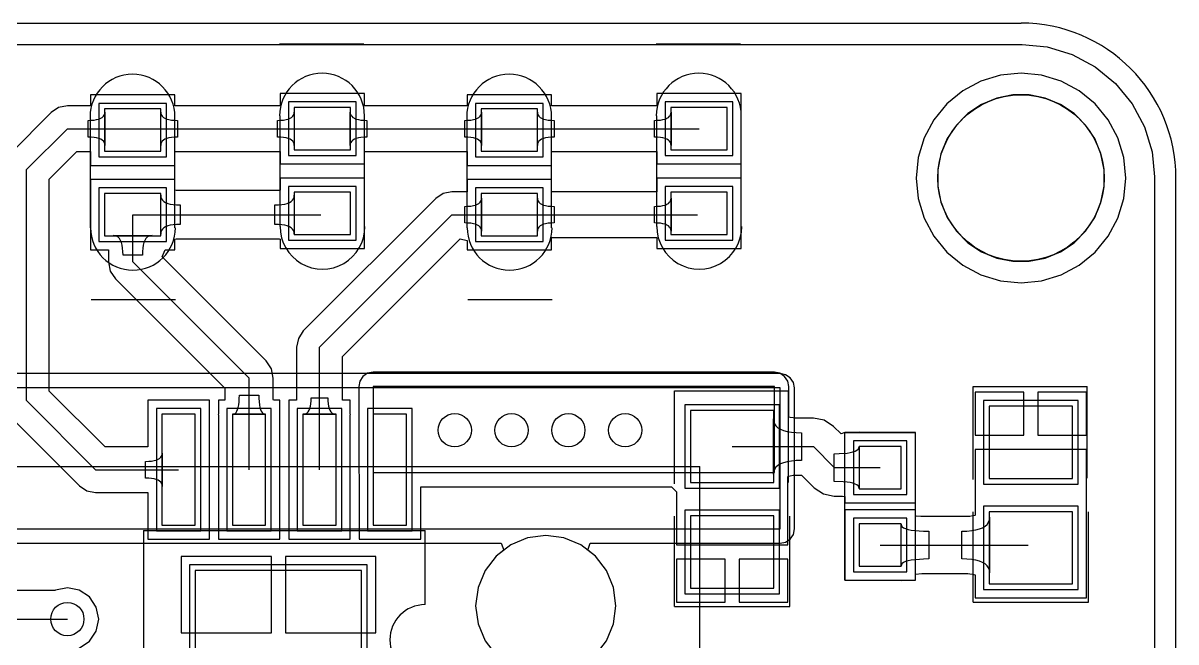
# Model space of a CAD drawing. Header units: millimetres. Extents: x 31.7 to 126, y 35.8 to 88.7.
# Drawn here: x 104.61 to 125.4, y 77.57 to 88.72 of the extents above; entities that cross this region are included whole.
import ezdxf

# ---------------------------------------------------------------- set-up
doc = ezdxf.new("R2010")
doc.units = ezdxf.units.MM
for name, color, linetype in [('BottomLayer', 5, 'Continuous'), ('BottomOverlay', 54, 'Continuous'), ('KeepOutLayer', 6, 'Continuous'), ('MultiLayer', 9, 'Continuous'), ('TopLayer', 1, 'Continuous'), ('TopOverlay', 2, 'Continuous'), ('TopPaste', 8, 'Continuous'), ('TopSolder', 216, 'Continuous')]:
    doc.layers.add(name, color=color, linetype=linetype)

# ---------------------------------------------------------------- blocks, each defined once
blk = doc.blocks.new('18650____________B_2')
at = {"layer": 'BottomOverlay'}
for p in [(-0.469, 42.016), (76.531, 22)]:
    blk.add_line(p, (76.531, 42.016), dxfattribs=at)
blk = doc.blocks.new('IP5306_6')
at = {"layer": 'TopLayer'}
for p, q in [((-4.085, 1.675), (-4.085, 1.075)), ((-2.085, 1.675), (-4.085, 1.675)), ((-2.085, 1.075), (-2.085, 1.675)), ((1.963, 1.675), (1.963, 1.075)), ((3.963, 1.675), (1.963, 1.675)), ((3.963, 1.075), (3.963, 1.675)), ((-4.085, 1.075), (-2.085, 1.075)), ((1.963, 1.075), (3.963, 1.075)), ((-1.267, 0.865), (-1.267, -2.135)), ((1.233, 0.865), (-1.267, 0.865)), ((1.233, -2.135), (1.233, 0.865)), ((-4.085, 0.405), (-4.085, -0.195)), ((-2.085, 0.405), (-4.085, 0.405)), ((-2.085, -0.195), (-2.085, 0.405)), ((1.963, 0.405), (1.963, -0.195)), ((3.963, 0.405), (1.963, 0.405)), ((3.963, -0.195), (3.963, 0.405)), ((-4.085, -0.195), (-2.085, -0.195)), ((1.963, -0.195), (3.963, -0.195)), ((-4.085, -0.865), (-4.085, -1.465)), ((-2.085, -0.865), (-4.085, -0.865)), ((-2.085, -1.465), (-2.085, -0.865)), ((1.963, -0.865), (1.963, -1.465)), ((3.963, -0.865), (1.963, -0.865)), ((3.963, -1.465), (3.963, -0.865)), ((-4.085, -1.465), (-2.085, -1.465)), ((1.963, -1.465), (3.963, -1.465)), ((-4.085, -2.135), (-4.085, -2.735)), ((-2.085, -2.135), (-4.085, -2.135)), ((-2.085, -2.735), (-2.085, -2.135)), ((-1.267, -2.135), (1.233, -2.135)), ((1.963, -2.135), (1.963, -2.735)), ((3.963, -2.135), (1.963, -2.135)), ((3.963, -2.735), (3.963, -2.135)), ((-4.085, -2.735), (-2.085, -2.735)), ((1.963, -2.735), (3.963, -2.735))]:
    blk.add_line(p, q, dxfattribs=at)
at = {"layer": 'TopOverlay'}
for p, q in [((-0.652, 2.01), (-1.987, 2.01)), ((-1.987, -3.07), (-1.987, 2.01)), ((1.853, 2.01), (0.618, 2.01)), ((1.853, -3.07), (1.853, 2.01)), ((-1.987, -3.07), (1.853, -3.07))]:
    blk.add_line(p, q, dxfattribs=at)
blk.add_arc((-0.017, 2.01), 0.635, 180, 0, dxfattribs=at)
at = {"layer": 'TopPaste'}
for p, q in [((-4.085, 1.675), (-4.085, 1.075)), ((-2.085, 1.675), (-4.085, 1.675)), ((-2.085, 1.075), (-2.085, 1.675)), ((1.963, 1.675), (1.963, 1.075)), ((3.963, 1.675), (1.963, 1.675)), ((3.963, 1.075), (3.963, 1.675)), ((-4.085, 1.075), (-2.085, 1.075)), ((1.963, 1.075), (3.963, 1.075)), ((-1.267, 0.865), (-1.267, -2.135)), ((1.233, 0.865), (-1.267, 0.865)), ((1.233, -2.135), (1.233, 0.865)), ((-4.085, 0.405), (-4.085, -0.195)), ((-2.085, 0.405), (-4.085, 0.405)), ((-2.085, -0.195), (-2.085, 0.405)), ((1.963, 0.405), (1.963, -0.195)), ((3.963, 0.405), (1.963, 0.405)), ((3.963, -0.195), (3.963, 0.405)), ((-4.085, -0.195), (-2.085, -0.195)), ((1.963, -0.195), (3.963, -0.195)), ((-4.085, -0.865), (-4.085, -1.465)), ((-2.085, -0.865), (-4.085, -0.865)), ((-2.085, -1.465), (-2.085, -0.865)), ((1.963, -0.865), (1.963, -1.465)), ((3.963, -0.865), (1.963, -0.865)), ((3.963, -1.465), (3.963, -0.865)), ((-4.085, -1.465), (-2.085, -1.465)), ((1.963, -1.465), (3.963, -1.465)), ((-4.085, -2.135), (-4.085, -2.735)), ((-2.085, -2.135), (-4.085, -2.135)), ((-2.085, -2.735), (-2.085, -2.135)), ((-1.267, -2.135), (1.233, -2.135)), ((1.963, -2.135), (1.963, -2.735)), ((3.963, -2.135), (1.963, -2.135)), ((3.963, -2.735), (3.963, -2.135)), ((-4.085, -2.735), (-2.085, -2.735)), ((1.963, -2.735), (3.963, -2.735))]:
    blk.add_line(p, q, dxfattribs=at)
at = {"layer": 'TopSolder'}
for p, q in [((-4.186, 1.777), (-4.186, 0.974)), ((-1.983, 1.777), (-4.186, 1.777)), ((-1.983, 0.974), (-1.983, 1.777)), ((1.862, 1.777), (1.862, 0.974)), ((4.065, 1.777), (1.862, 1.777)), ((4.065, 0.974), (4.065, 1.777)), ((-4.186, 0.974), (-1.983, 0.974)), ((-1.368, 0.967), (-1.368, -2.237)), ((1.335, 0.967), (-1.368, 0.967)), ((1.335, -2.237), (1.335, 0.967)), ((1.862, 0.974), (4.065, 0.974)), ((-4.186, 0.507), (-4.186, -0.296)), ((-1.983, 0.507), (-4.186, 0.507)), ((-1.983, -0.296), (-1.983, 0.507)), ((1.862, 0.507), (1.862, -0.296)), ((4.065, 0.507), (1.862, 0.507)), ((4.065, -0.296), (4.065, 0.507)), ((-4.186, -0.296), (-1.983, -0.296)), ((1.862, -0.296), (4.065, -0.296)), ((-4.186, -0.763), (-4.186, -1.566)), ((-1.983, -0.763), (-4.186, -0.763)), ((-1.983, -1.566), (-1.983, -0.763)), ((1.862, -0.763), (1.862, -1.566)), ((4.065, -0.763), (1.862, -0.763)), ((4.065, -1.566), (4.065, -0.763)), ((-4.186, -1.566), (-1.983, -1.566)), ((1.862, -1.566), (4.065, -1.566)), ((-4.186, -2.033), (-4.186, -2.836)), ((-1.983, -2.033), (-4.186, -2.033)), ((-1.983, -2.836), (-1.983, -2.033)), ((1.862, -2.033), (1.862, -2.836)), ((4.065, -2.033), (1.862, -2.033)), ((4.065, -2.836), (4.065, -2.033)), ((-1.368, -2.237), (1.335, -2.237)), ((-4.186, -2.836), (-1.983, -2.836)), ((1.862, -2.836), (4.065, -2.836))]:
    blk.add_line(p, q, dxfattribs=at)
blk = doc.blocks.new('R0603_20')
at = {"layer": 'TopLayer'}
for p, q in [((-1.079, 0.381), (-1.079, -0.381)), ((-0.317, 0.381), (-1.079, 0.381)), ((-0.317, -0.381), (-0.317, 0.381)), ((0.317, 0.381), (0.317, -0.381)), ((1.079, 0.381), (0.317, 0.381)), ((1.079, -0.381), (1.079, 0.381)), ((-1.079, -0.381), (-0.317, -0.381)), ((0.317, -0.381), (1.079, -0.381))]:
    blk.add_line(p, q, dxfattribs=at)
at = {"layer": 'TopOverlay'}
for p, q in [((-1.333, 0.635), (-1.333, -0.635)), ((-1.333, 0.635), (1.333, 0.635)), ((1.333, 0.635), (1.333, -0.635)), ((-1.333, -0.635), (1.333, -0.635))]:
    blk.add_line(p, q, dxfattribs=at)
at = {"layer": 'TopPaste'}
for p, q in [((-1.079, 0.381), (-1.079, -0.381)), ((-0.317, 0.381), (-1.079, 0.381)), ((-0.317, -0.381), (-0.317, 0.381)), ((0.317, 0.381), (0.317, -0.381)), ((1.079, 0.381), (0.317, 0.381)), ((1.079, -0.381), (1.079, 0.381)), ((-1.079, -0.381), (-0.317, -0.381)), ((0.317, -0.381), (1.079, -0.381))]:
    blk.add_line(p, q, dxfattribs=at)
at = {"layer": 'TopSolder'}
for p, q in [((-1.181, 0.483), (-1.181, -0.483)), ((-0.216, 0.483), (-1.181, 0.483)), ((-0.216, -0.483), (-0.216, 0.483)), ((0.216, 0.483), (0.216, -0.483)), ((1.181, 0.483), (0.216, 0.483)), ((1.181, -0.483), (1.181, 0.483)), ((-1.181, -0.483), (-0.216, -0.483)), ((0.216, -0.483), (1.181, -0.483))]:
    blk.add_line(p, q, dxfattribs=at)
blk = doc.blocks.new('LED_35')
at = {"layer": 'TopLayer'}
for p, q in [((-1.143, 0.508), (-1.143, -0.508)), ((-0.381, 0.508), (-1.143, 0.508)), ((-0.381, -0.508), (-0.381, 0.508)), ((0.381, 0.508), (0.381, -0.508)), ((1.143, 0.508), (0.381, 0.508)), ((1.143, -0.508), (1.143, 0.508)), ((-1.143, -0.508), (-0.381, -0.508)), ((0.381, -0.508), (1.143, -0.508))]:
    blk.add_line(p, q, dxfattribs=at)
at = {"layer": 'TopOverlay'}
for p, q in [((-2.294, 0.497), (-2.294, 0.751)), ((1.003, 0.762), (-0.997, 0.762)), ((-2.294, -0.773), (-2.294, 0.497)), ((1.003, -0.762), (-0.997, -0.762))]:
    blk.add_line(p, q, dxfattribs=at)
for centre, start, end in [((-0.997, -0.004), 90, 270), ((1.003, 0.004), 270, 90)]:
    blk.add_arc(centre, 0.766, start, end, dxfattribs=at)
at = {"layer": 'TopPaste'}
for p, q in [((-1.143, 0.508), (-1.143, -0.508)), ((-0.381, 0.508), (-1.143, 0.508)), ((-0.381, -0.508), (-0.381, 0.508)), ((0.381, 0.508), (0.381, -0.508)), ((1.143, 0.508), (0.381, 0.508)), ((1.143, -0.508), (1.143, 0.508)), ((-1.143, -0.508), (-0.381, -0.508)), ((0.381, -0.508), (1.143, -0.508))]:
    blk.add_line(p, q, dxfattribs=at)
at = {"layer": 'TopSolder'}
for p, q in [((-1.245, 0.61), (-1.245, -0.61)), ((-0.279, 0.61), (-1.245, 0.61)), ((-0.279, -0.61), (-0.279, 0.61)), ((0.279, 0.61), (0.279, -0.61)), ((1.245, 0.61), (0.279, 0.61)), ((1.245, -0.61), (1.245, 0.61)), ((-1.245, -0.61), (-0.279, -0.61)), ((0.279, -0.61), (1.245, -0.61))]:
    blk.add_line(p, q, dxfattribs=at)
blk = doc.blocks.new('LED_36')
at = {"layer": 'TopLayer'}
for p, q in [((-1.143, 0.508), (-1.143, -0.508)), ((-0.381, 0.508), (-1.143, 0.508)), ((-0.381, -0.508), (-0.381, 0.508)), ((0.381, 0.508), (0.381, -0.508)), ((1.143, 0.508), (0.381, 0.508)), ((1.143, -0.508), (1.143, 0.508)), ((-1.143, -0.508), (-0.381, -0.508)), ((0.381, -0.508), (1.143, -0.508))]:
    blk.add_line(p, q, dxfattribs=at)
at = {"layer": 'TopOverlay'}
for p, q in [((-2.294, 0.497), (-2.294, 0.751)), ((1.003, 0.762), (-0.997, 0.762)), ((-2.294, -0.773), (-2.294, 0.497)), ((1.003, -0.762), (-0.997, -0.762))]:
    blk.add_line(p, q, dxfattribs=at)
for centre, start, end in [((-0.997, -0.004), 90, 270), ((1.003, 0.004), 270, 90)]:
    blk.add_arc(centre, 0.766, start, end, dxfattribs=at)
at = {"layer": 'TopPaste'}
for p, q in [((-1.143, 0.508), (-1.143, -0.508)), ((-0.381, 0.508), (-1.143, 0.508)), ((-0.381, -0.508), (-0.381, 0.508)), ((0.381, 0.508), (0.381, -0.508)), ((1.143, 0.508), (0.381, 0.508)), ((1.143, -0.508), (1.143, 0.508)), ((-1.143, -0.508), (-0.381, -0.508)), ((0.381, -0.508), (1.143, -0.508))]:
    blk.add_line(p, q, dxfattribs=at)
at = {"layer": 'TopSolder'}
for p, q in [((-1.245, 0.61), (-1.245, -0.61)), ((-0.279, 0.61), (-1.245, 0.61)), ((-0.279, -0.61), (-0.279, 0.61)), ((0.279, 0.61), (0.279, -0.61)), ((1.245, 0.61), (0.279, 0.61)), ((1.245, -0.61), (1.245, 0.61)), ((-1.245, -0.61), (-0.279, -0.61)), ((0.279, -0.61), (1.245, -0.61))]:
    blk.add_line(p, q, dxfattribs=at)
blk = doc.blocks.new('LED_37')
at = {"layer": 'TopLayer'}
for p, q in [((-1.143, 0.508), (-1.143, -0.508)), ((-0.381, 0.508), (-1.143, 0.508)), ((-0.381, -0.508), (-0.381, 0.508)), ((0.381, 0.508), (0.381, -0.508)), ((1.143, 0.508), (0.381, 0.508)), ((1.143, -0.508), (1.143, 0.508)), ((-1.143, -0.508), (-0.381, -0.508)), ((0.381, -0.508), (1.143, -0.508))]:
    blk.add_line(p, q, dxfattribs=at)
at = {"layer": 'TopOverlay'}
for p, q in [((-2.294, 0.751), (-2.294, 0.497)), ((-0.997, 0.762), (1.003, 0.762)), ((-2.294, 0.497), (-2.294, -0.773)), ((-0.997, -0.762), (1.003, -0.762))]:
    blk.add_line(p, q, dxfattribs=at)
for centre, start, end in [((-0.997, -0.004), 90, 270), ((1.003, 0.004), 270, 90)]:
    blk.add_arc(centre, 0.766, start, end, dxfattribs=at)
at = {"layer": 'TopPaste'}
for p, q in [((-1.143, 0.508), (-1.143, -0.508)), ((-0.381, 0.508), (-1.143, 0.508)), ((-0.381, -0.508), (-0.381, 0.508)), ((0.381, 0.508), (0.381, -0.508)), ((1.143, 0.508), (0.381, 0.508)), ((1.143, -0.508), (1.143, 0.508)), ((-1.143, -0.508), (-0.381, -0.508)), ((0.381, -0.508), (1.143, -0.508))]:
    blk.add_line(p, q, dxfattribs=at)
at = {"layer": 'TopSolder'}
for p, q in [((-1.245, 0.61), (-1.245, -0.61)), ((-0.279, 0.61), (-1.245, 0.61)), ((-0.279, -0.61), (-0.279, 0.61)), ((0.279, 0.61), (0.279, -0.61)), ((1.245, 0.61), (0.279, 0.61)), ((1.245, -0.61), (1.245, 0.61)), ((-1.245, -0.61), (-0.279, -0.61)), ((0.279, -0.61), (1.245, -0.61))]:
    blk.add_line(p, q, dxfattribs=at)
blk = doc.blocks.new('LED_38')
at = {"layer": 'TopLayer'}
for p, q in [((-1.143, 0.508), (-1.143, -0.508)), ((-0.381, 0.508), (-1.143, 0.508)), ((-0.381, -0.508), (-0.381, 0.508)), ((0.381, 0.508), (0.381, -0.508)), ((1.143, 0.508), (0.381, 0.508)), ((1.143, -0.508), (1.143, 0.508)), ((-1.143, -0.508), (-0.381, -0.508)), ((0.381, -0.508), (1.143, -0.508))]:
    blk.add_line(p, q, dxfattribs=at)
at = {"layer": 'TopOverlay'}
for p, q in [((-2.294, 0.751), (-2.294, 0.497)), ((-0.997, 0.762), (1.003, 0.762)), ((-2.294, 0.497), (-2.294, -0.773)), ((-0.997, -0.762), (1.003, -0.762))]:
    blk.add_line(p, q, dxfattribs=at)
for centre, start, end in [((-0.997, -0.004), 90, 270), ((1.003, 0.004), 270, 90)]:
    blk.add_arc(centre, 0.766, start, end, dxfattribs=at)
at = {"layer": 'TopPaste'}
for p, q in [((-1.143, 0.508), (-1.143, -0.508)), ((-0.381, 0.508), (-1.143, 0.508)), ((-0.381, -0.508), (-0.381, 0.508)), ((0.381, 0.508), (0.381, -0.508)), ((1.143, 0.508), (0.381, 0.508)), ((1.143, -0.508), (1.143, 0.508)), ((-1.143, -0.508), (-0.381, -0.508)), ((0.381, -0.508), (1.143, -0.508))]:
    blk.add_line(p, q, dxfattribs=at)
at = {"layer": 'TopSolder'}
for p, q in [((-1.245, 0.61), (-1.245, -0.61)), ((-0.279, 0.61), (-1.245, 0.61)), ((-0.279, -0.61), (-0.279, 0.61)), ((0.279, 0.61), (0.279, -0.61)), ((1.245, 0.61), (0.279, 0.61)), ((1.245, -0.61), (1.245, 0.61)), ((-1.245, -0.61), (-0.279, -0.61)), ((0.279, -0.61), (1.245, -0.61))]:
    blk.add_line(p, q, dxfattribs=at)
blk = doc.blocks.new('C0805_43')
at = {"layer": 'TopLayer'}
for p, q in [((-0.3, 0.75), (-1.6, 0.75)), ((-1.6, 0.75), (-1.6, -0.75)), ((-0.3, -0.75), (-0.3, 0.75)), ((1.6, 0.75), (0.3, 0.75)), ((0.3, 0.75), (0.3, -0.75)), ((1.6, -0.75), (1.6, 0.75)), ((-1.6, -0.75), (-0.3, -0.75)), ((0.3, -0.75), (1.6, -0.75))]:
    blk.add_line(p, q, dxfattribs=at)
at = {"layer": 'TopOverlay'}
for p, q in [((-1.93, 1.041), (-0.305, 1.041)), ((-1.93, 1.041), (-1.93, -1.041)), ((0.279, 1.041), (1.956, 1.041)), ((1.956, 1.041), (1.956, -1.016)), ((0.305, -1.016), (1.956, -1.016)), ((-1.93, -1.041), (-0.305, -1.041))]:
    blk.add_line(p, q, dxfattribs=at)
at = {"layer": 'TopPaste'}
for p, q in [((-0.3, 0.75), (-1.6, 0.75)), ((-1.6, 0.75), (-1.6, -0.75)), ((-0.3, -0.75), (-0.3, 0.75)), ((1.6, 0.75), (0.3, 0.75)), ((0.3, 0.75), (0.3, -0.75)), ((1.6, -0.75), (1.6, 0.75)), ((-1.6, -0.75), (-0.3, -0.75)), ((0.3, -0.75), (1.6, -0.75))]:
    blk.add_line(p, q, dxfattribs=at)
at = {"layer": 'TopSolder'}
for p, q in [((-0.198, 0.852), (-1.702, 0.852)), ((-1.702, 0.852), (-1.702, -0.852)), ((-0.198, -0.852), (-0.198, 0.852)), ((1.702, 0.852), (0.198, 0.852)), ((0.198, 0.852), (0.198, -0.852)), ((1.702, -0.852), (1.702, 0.852)), ((-1.702, -0.852), (-0.198, -0.852)), ((0.198, -0.852), (1.702, -0.852))]:
    blk.add_line(p, q, dxfattribs=at)
blk = doc.blocks.new('C0805_50')
at = {"layer": 'TopLayer'}
for p, q in [((-0.3, 0.75), (-1.6, 0.75)), ((-1.6, 0.75), (-1.6, -0.75)), ((-0.3, -0.75), (-0.3, 0.75)), ((1.6, 0.75), (0.3, 0.75)), ((0.3, 0.75), (0.3, -0.75)), ((1.6, -0.75), (1.6, 0.75)), ((-1.6, -0.75), (-0.3, -0.75)), ((0.3, -0.75), (1.6, -0.75))]:
    blk.add_line(p, q, dxfattribs=at)
at = {"layer": 'TopOverlay'}
for p, q in [((-1.93, 1.041), (-0.305, 1.041)), ((-1.93, 1.041), (-1.93, -1.041)), ((0.279, 1.041), (1.956, 1.041)), ((1.956, 1.041), (1.956, -1.016)), ((0.305, -1.016), (1.956, -1.016)), ((-1.93, -1.041), (-0.305, -1.041))]:
    blk.add_line(p, q, dxfattribs=at)
at = {"layer": 'TopPaste'}
for p, q in [((-0.3, 0.75), (-1.6, 0.75)), ((-1.6, 0.75), (-1.6, -0.75)), ((-0.3, -0.75), (-0.3, 0.75)), ((1.6, 0.75), (0.3, 0.75)), ((0.3, 0.75), (0.3, -0.75)), ((1.6, -0.75), (1.6, 0.75)), ((-1.6, -0.75), (-0.3, -0.75)), ((0.3, -0.75), (1.6, -0.75))]:
    blk.add_line(p, q, dxfattribs=at)
at = {"layer": 'TopSolder'}
for p, q in [((-0.198, 0.852), (-1.702, 0.852)), ((-1.702, 0.852), (-1.702, -0.852)), ((-0.198, -0.852), (-0.198, 0.852)), ((1.702, 0.852), (0.198, 0.852)), ((0.198, 0.852), (0.198, -0.852)), ((1.702, -0.852), (1.702, 0.852)), ((-1.702, -0.852), (-0.198, -0.852)), ((0.198, -0.852), (1.702, -0.852))]:
    blk.add_line(p, q, dxfattribs=at)

msp = doc.modelspace()

# ---------------------------------------------------------------- linework, layer by layer
at = {"layer": 'BottomLayer'}
for p, q in [((34.519, 88.334), (122.606, 88.334)), ((122.606, 88.334), (122.627, 88.338)), ((122.627, 88.338), (123.076, 88.294)), ((123.076, 88.294), (123.529, 88.157)), ((123.529, 88.157), (123.946, 87.934)), ((122.237, 87.782), (121.882, 87.674)), ((122.606, 87.818), (122.237, 87.782)), ((122.975, 87.782), (122.606, 87.818)), ((123.329, 87.674), (122.975, 87.782)), ((123.946, 87.934), (124.311, 87.634)), ((121.882, 87.674), (121.556, 87.5)), ((123.656, 87.5), (123.329, 87.674)), ((124.311, 87.634), (124.611, 87.268)), ((121.556, 87.5), (121.269, 87.265)), ((123.942, 87.265), (123.656, 87.5)), ((121.269, 87.265), (121.034, 86.978)), ((124.177, 86.978), (123.942, 87.265)), ((124.611, 87.268), (124.834, 86.851)), ((121.034, 86.978), (120.86, 86.652)), ((124.352, 86.652), (124.177, 86.978)), ((124.834, 86.851), (124.971, 86.399)), ((120.86, 86.652), (120.752, 86.297)), ((124.46, 86.297), (124.352, 86.652)), ((120.752, 86.297), (120.716, 85.928)), ((124.496, 85.928), (124.46, 86.297)), ((124.971, 86.399), (125.016, 85.95)), ((120.716, 85.928), (120.752, 85.559)), ((124.46, 85.559), (124.496, 85.928)), ((125.016, 85.95), (125.011, 85.928)), ((125.011, 85.928), (125.011, 38.684)), ((120.752, 85.559), (120.86, 85.205)), ((124.352, 85.205), (124.46, 85.559)), ((120.86, 85.205), (121.034, 84.878)), ((124.177, 84.878), (124.352, 85.205)), ((121.034, 84.878), (121.269, 84.592)), ((123.942, 84.592), (124.177, 84.878)), ((121.269, 84.592), (121.556, 84.357)), ((123.656, 84.357), (123.942, 84.592)), ((121.556, 84.357), (121.882, 84.182)), ((123.329, 84.182), (123.656, 84.357)), ((121.882, 84.182), (122.237, 84.074)), ((122.237, 84.074), (122.606, 84.038)), ((122.606, 84.038), (122.975, 84.074)), ((122.975, 84.074), (123.329, 84.182)), ((118.262, 82.403), (48.539, 82.403)), ((118.362, 82.383), (118.262, 82.403)), ((118.446, 82.327), (118.362, 82.383)), ((118.502, 82.243), (118.446, 82.327)), ((118.262, 82.144), (48.539, 82.144)), ((118.262, 79.604), (118.262, 82.144)), ((118.521, 82.144), (118.502, 82.243)), ((118.521, 79.604), (118.521, 82.144)), ((48.539, 79.604), (118.262, 79.604)), ((118.362, 79.364), (118.446, 79.42)), ((118.446, 79.42), (118.502, 79.504)), ((118.502, 79.504), (118.521, 79.604)), ((58.72, 79.345), (113.235, 79.345)), ((113.278, 79.218), (113.142, 79.114)), ((113.235, 79.345), (113.278, 79.218)), ((114.796, 79.218), (114.839, 79.345)), ((114.931, 79.114), (114.796, 79.218)), ((114.839, 79.345), (118.262, 79.345)), ((118.262, 79.345), (118.362, 79.364)), ((113.142, 79.114), (112.941, 78.852)), ((115.132, 78.852), (114.931, 79.114)), ((112.941, 78.852), (112.815, 78.547)), ((115.259, 78.547), (115.132, 78.852)), ((105.182, 78.492), (100.787, 78.492)), ((105.194, 78.5), (105.182, 78.492)), ((105.41, 78.543), (105.194, 78.5)), ((105.626, 78.5), (105.41, 78.543)), ((105.809, 78.377), (105.626, 78.5)), ((105.932, 78.194), (105.809, 78.377)), ((112.815, 78.547), (112.772, 78.219)), ((115.302, 78.219), (115.259, 78.547)), ((105.975, 77.978), (105.932, 78.194)), ((112.772, 78.219), (112.815, 77.892)), ((115.259, 77.892), (115.302, 78.219)), ((100.787, 77.978), (105.41, 77.978)), ((105.932, 77.762), (105.975, 77.978)), ((105.809, 77.579), (105.932, 77.762)), ((112.815, 77.892), (112.941, 77.587)), ((115.132, 77.587), (115.259, 77.892)), ((105.626, 77.456), (105.809, 77.579)), ((112.941, 77.587), (113.142, 77.325)), ((114.931, 77.325), (115.132, 77.587))]:
    msp.add_line(p, q, dxfattribs=at)
for centre in [(112.395, 81.382), (113.419, 81.382), (114.444, 81.382), (115.468, 81.382), (105.41, 77.978)]:
    msp.add_circle(centre, 0.3, dxfattribs=at)
at = {"layer": 'KeepOutLayer'}
for p, q in [((34.519, 88.722), (122.606, 88.722)), ((125.4, 38.684), (125.4, 85.928))]:
    msp.add_line(p, q, dxfattribs=at)
msp.add_circle((122.606, 85.928), 1.5, dxfattribs=at)
msp.add_arc((122.606, 85.928), 2.794, 0, 90, dxfattribs=at)
at = {"layer": 'MultiLayer'}
for p, q in [((122.168, 87.371), (121.895, 87.257)), ((122.458, 87.428), (122.168, 87.371)), ((122.606, 87.428), (122.458, 87.428)), ((122.754, 87.428), (122.606, 87.428)), ((123.043, 87.371), (122.754, 87.428)), ((123.316, 87.257), (123.043, 87.371)), ((121.895, 87.257), (121.65, 87.093)), ((123.562, 87.093), (123.316, 87.257)), ((121.65, 87.093), (121.441, 86.884)), ((123.771, 86.884), (123.562, 87.093)), ((121.441, 86.884), (121.277, 86.639)), ((123.935, 86.639), (123.771, 86.884)), ((121.277, 86.639), (121.163, 86.366)), ((124.048, 86.366), (123.935, 86.639)), ((121.163, 86.366), (121.106, 86.076)), ((124.106, 86.076), (124.048, 86.366)), ((121.106, 86.076), (121.106, 85.928)), ((124.106, 85.928), (124.106, 86.076)), ((121.106, 85.928), (121.106, 85.928)), ((121.106, 85.928), (121.106, 85.78)), ((124.106, 85.78), (124.106, 85.928)), ((121.106, 85.78), (121.163, 85.491)), ((124.048, 85.491), (124.106, 85.78)), ((121.163, 85.491), (121.277, 85.218)), ((123.935, 85.218), (124.048, 85.491)), ((121.277, 85.218), (121.441, 84.972)), ((123.771, 84.972), (123.935, 85.218)), ((121.441, 84.972), (121.65, 84.763)), ((123.562, 84.763), (123.771, 84.972)), ((121.65, 84.763), (121.895, 84.599)), ((123.316, 84.599), (123.562, 84.763)), ((121.895, 84.599), (122.168, 84.486)), ((122.168, 84.486), (122.458, 84.428)), ((122.458, 84.428), (122.606, 84.428)), ((122.606, 84.428), (122.754, 84.428)), ((122.754, 84.428), (123.043, 84.486)), ((123.043, 84.486), (123.316, 84.599))]:
    msp.add_line(p, q, dxfattribs=at)
for centre in [(112.395, 81.382), (113.419, 81.382), (114.444, 81.382), (115.468, 81.382), (105.41, 77.978)]:
    msp.add_circle(centre, 0.3, dxfattribs=at)
at = {"layer": 'TopLayer'}
for p, q in [((34.519, 88.334), (122.606, 88.334)), ((122.606, 88.334), (122.627, 88.338)), ((122.627, 88.338), (123.076, 88.294)), ((123.076, 88.294), (123.529, 88.157)), ((123.529, 88.157), (123.946, 87.934)), ((122.237, 87.782), (121.882, 87.674)), ((122.606, 87.818), (122.237, 87.782)), ((122.975, 87.782), (122.606, 87.818)), ((123.329, 87.674), (122.975, 87.782)), ((123.946, 87.934), (124.311, 87.634)), ((121.882, 87.674), (121.556, 87.5)), ((123.656, 87.5), (123.329, 87.674)), ((124.311, 87.634), (124.611, 87.268)), ((107.351, 87.427), (105.827, 87.427)), ((105.827, 87.427), (105.827, 87.229)), ((107.351, 87.229), (107.351, 87.427)), ((110.769, 87.452), (109.245, 87.452)), ((109.245, 87.452), (109.245, 87.229)), ((110.769, 87.229), (110.769, 87.452)), ((114.143, 87.427), (112.619, 87.427)), ((112.619, 87.427), (112.619, 87.229)), ((114.143, 87.229), (114.143, 87.427)), ((117.562, 87.452), (116.038, 87.452)), ((116.038, 87.452), (116.038, 87.229)), ((117.562, 86.182), (117.562, 87.452)), ((121.556, 87.5), (121.269, 87.265)), ((123.942, 87.265), (123.656, 87.5)), ((105.119, 87.108), (104.382, 86.372)), ((105.252, 87.198), (105.119, 87.108)), ((105.41, 87.229), (105.252, 87.198)), ((105.827, 87.229), (105.41, 87.229)), ((106.084, 87.089), (106.087, 87.117)), ((106.087, 87.117), (106.087, 86.517)), ((107.094, 86.517), (107.094, 87.117)), ((107.094, 87.117), (107.097, 87.089)), ((109.245, 87.229), (107.351, 87.229)), ((109.499, 87.089), (109.502, 87.117)), ((109.502, 87.117), (109.502, 86.517)), ((110.509, 86.517), (110.509, 87.117)), ((110.509, 87.117), (110.512, 87.089)), ((112.619, 87.229), (110.769, 87.229)), ((112.876, 87.089), (112.879, 87.117)), ((112.879, 87.117), (112.879, 86.517)), ((113.886, 86.517), (113.886, 87.117)), ((113.886, 87.117), (113.889, 87.089)), ((116.038, 87.229), (114.143, 87.229)), ((116.292, 87.089), (116.295, 87.117)), ((116.295, 87.117), (116.295, 86.517)), ((121.269, 87.265), (121.034, 86.978)), ((124.177, 86.978), (123.942, 87.265)), ((124.611, 87.268), (124.834, 86.851)), ((105.784, 86.967), (105.841, 86.969)), ((105.784, 86.667), (105.784, 86.967)), ((105.841, 86.969), (105.893, 86.973)), ((105.893, 86.973), (105.938, 86.981)), ((105.938, 86.981), (105.978, 86.991)), ((105.978, 86.991), (106.011, 87.005)), ((106.011, 87.005), (106.038, 87.021)), ((106.038, 87.021), (106.06, 87.041)), ((106.06, 87.041), (106.075, 87.063)), ((106.075, 87.063), (106.084, 87.089)), ((107.097, 87.089), (107.106, 87.063)), ((107.106, 87.063), (107.121, 87.041)), ((107.121, 87.041), (107.142, 87.021)), ((107.142, 87.021), (107.169, 87.005)), ((107.169, 87.005), (107.202, 86.991)), ((107.202, 86.991), (107.241, 86.981)), ((107.241, 86.981), (107.286, 86.973)), ((107.286, 86.973), (107.337, 86.969)), ((107.337, 86.969), (107.394, 86.967)), ((107.394, 86.967), (107.394, 86.667)), ((109.202, 86.967), (109.259, 86.969)), ((109.202, 86.667), (109.202, 86.967)), ((109.259, 86.969), (109.31, 86.973)), ((109.31, 86.973), (109.355, 86.981)), ((109.355, 86.981), (109.394, 86.991)), ((109.394, 86.991), (109.427, 87.005)), ((109.427, 87.005), (109.454, 87.021)), ((109.454, 87.021), (109.475, 87.041)), ((109.475, 87.041), (109.49, 87.063)), ((109.49, 87.063), (109.499, 87.089)), ((110.512, 87.089), (110.521, 87.063)), ((110.521, 87.063), (110.537, 87.041)), ((110.537, 87.041), (110.558, 87.021)), ((110.558, 87.021), (110.585, 87.005)), ((110.585, 87.005), (110.618, 86.991)), ((110.618, 86.991), (110.658, 86.981)), ((110.658, 86.981), (110.703, 86.973)), ((110.703, 86.973), (110.755, 86.969)), ((110.755, 86.969), (110.812, 86.967)), ((110.812, 86.967), (110.812, 86.667)), ((112.576, 86.967), (112.634, 86.969)), ((112.576, 86.667), (112.576, 86.967)), ((112.634, 86.969), (112.685, 86.973)), ((112.685, 86.973), (112.731, 86.981)), ((112.731, 86.981), (112.77, 86.991)), ((112.77, 86.991), (112.803, 87.005)), ((112.803, 87.005), (112.831, 87.021)), ((112.831, 87.021), (112.852, 87.041)), ((112.852, 87.041), (112.867, 87.063)), ((112.867, 87.063), (112.876, 87.089)), ((113.889, 87.089), (113.898, 87.063)), ((113.898, 87.063), (113.913, 87.041)), ((113.913, 87.041), (113.934, 87.021)), ((113.934, 87.021), (113.961, 87.005)), ((113.961, 87.005), (113.994, 86.991)), ((113.994, 86.991), (114.033, 86.981)), ((114.033, 86.981), (114.078, 86.973)), ((114.078, 86.973), (114.129, 86.969)), ((114.129, 86.969), (114.186, 86.967)), ((114.186, 86.967), (114.186, 86.667)), ((115.995, 86.967), (116.052, 86.969)), ((115.995, 86.667), (115.995, 86.967)), ((116.052, 86.969), (116.103, 86.973)), ((116.103, 86.973), (116.148, 86.981)), ((116.148, 86.981), (116.187, 86.991)), ((116.187, 86.991), (116.22, 87.005)), ((116.22, 87.005), (116.247, 87.021)), ((116.247, 87.021), (116.268, 87.041)), ((116.268, 87.041), (116.283, 87.063)), ((116.283, 87.063), (116.292, 87.089)), ((121.034, 86.978), (120.86, 86.652)), ((124.352, 86.652), (124.177, 86.978)), ((104.673, 86.081), (105.41, 86.817)), ((105.41, 86.817), (116.8, 86.817)), ((124.834, 86.851), (124.971, 86.399)), ((105.841, 86.666), (105.784, 86.667)), ((105.893, 86.661), (105.841, 86.666)), ((105.938, 86.654), (105.893, 86.661)), ((105.978, 86.643), (105.938, 86.654)), ((106.011, 86.63), (105.978, 86.643)), ((106.038, 86.613), (106.011, 86.63)), ((106.06, 86.594), (106.038, 86.613)), ((106.075, 86.571), (106.06, 86.594)), ((106.084, 86.546), (106.075, 86.571)), ((106.087, 86.517), (106.084, 86.546)), ((107.097, 86.546), (107.094, 86.517)), ((107.106, 86.571), (107.097, 86.546)), ((107.121, 86.594), (107.106, 86.571)), ((107.142, 86.613), (107.121, 86.594)), ((107.169, 86.63), (107.142, 86.613)), ((107.202, 86.643), (107.169, 86.63)), ((107.241, 86.654), (107.202, 86.643)), ((107.286, 86.661), (107.241, 86.654)), ((107.337, 86.666), (107.286, 86.661)), ((107.394, 86.667), (107.337, 86.666)), ((109.259, 86.666), (109.202, 86.667)), ((109.31, 86.661), (109.259, 86.666)), ((109.355, 86.654), (109.31, 86.661)), ((109.394, 86.643), (109.355, 86.654)), ((109.427, 86.63), (109.394, 86.643)), ((109.454, 86.613), (109.427, 86.63)), ((109.475, 86.594), (109.454, 86.613)), ((109.49, 86.571), (109.475, 86.594)), ((109.499, 86.546), (109.49, 86.571)), ((109.502, 86.517), (109.499, 86.546)), ((110.512, 86.546), (110.509, 86.517)), ((110.521, 86.571), (110.512, 86.546)), ((110.537, 86.594), (110.521, 86.571)), ((110.558, 86.613), (110.537, 86.594)), ((110.585, 86.63), (110.558, 86.613)), ((110.618, 86.643), (110.585, 86.63)), ((110.658, 86.654), (110.618, 86.643)), ((110.703, 86.661), (110.658, 86.654)), ((110.755, 86.666), (110.703, 86.661)), ((110.812, 86.667), (110.755, 86.666)), ((112.634, 86.666), (112.576, 86.667)), ((112.685, 86.661), (112.634, 86.666)), ((112.731, 86.654), (112.685, 86.661)), ((112.77, 86.643), (112.731, 86.654)), ((112.803, 86.63), (112.77, 86.643)), ((112.831, 86.613), (112.803, 86.63)), ((112.852, 86.594), (112.831, 86.613)), ((112.867, 86.571), (112.852, 86.594)), ((112.876, 86.546), (112.867, 86.571)), ((112.879, 86.517), (112.876, 86.546)), ((113.889, 86.546), (113.886, 86.517)), ((113.898, 86.571), (113.889, 86.546)), ((113.913, 86.594), (113.898, 86.571)), ((113.934, 86.613), (113.913, 86.594)), ((113.961, 86.63), (113.934, 86.613)), ((113.994, 86.643), (113.961, 86.63)), ((114.033, 86.654), (113.994, 86.643)), ((114.078, 86.661), (114.033, 86.654)), ((114.129, 86.666), (114.078, 86.661)), ((114.186, 86.667), (114.129, 86.666)), ((116.052, 86.666), (115.995, 86.667)), ((116.103, 86.661), (116.052, 86.666)), ((116.148, 86.654), (116.103, 86.661)), ((116.187, 86.643), (116.148, 86.654)), ((116.22, 86.63), (116.187, 86.643)), ((116.247, 86.613), (116.22, 86.63)), ((116.268, 86.594), (116.247, 86.613)), ((116.283, 86.571), (116.268, 86.594)), ((116.292, 86.546), (116.283, 86.571)), ((116.295, 86.517), (116.292, 86.546)), ((120.86, 86.652), (120.752, 86.297)), ((124.46, 86.297), (124.352, 86.652)), ((105.085, 85.91), (105.581, 86.405)), ((105.581, 86.405), (105.827, 86.405)), ((105.827, 86.405), (105.827, 86.157)), ((107.351, 86.157), (107.351, 86.405)), ((107.351, 86.405), (109.245, 86.405)), ((109.245, 86.405), (109.245, 86.182)), ((110.769, 86.182), (110.769, 86.405)), ((110.769, 86.405), (112.619, 86.405)), ((112.619, 86.405), (112.619, 86.157)), ((114.143, 86.157), (114.143, 86.405)), ((114.143, 86.405), (116.038, 86.405)), ((116.038, 86.405), (116.038, 86.182)), ((120.752, 86.297), (120.716, 85.928)), ((124.496, 85.928), (124.46, 86.297)), ((124.971, 86.399), (125.016, 85.95)), ((104.673, 81.915), (104.673, 86.081)), ((105.827, 86.157), (107.351, 86.157)), ((109.245, 86.182), (110.769, 86.182)), ((112.619, 86.157), (114.143, 86.157)), ((116.038, 86.182), (117.562, 86.182)), ((105.085, 82.086), (105.085, 85.91)), ((107.351, 85.903), (105.827, 85.903)), ((105.827, 85.903), (105.827, 84.633)), ((107.351, 85.707), (107.351, 85.903)), ((110.769, 85.928), (109.245, 85.928)), ((109.245, 85.928), (109.245, 85.707)), ((110.769, 84.658), (110.769, 85.928)), ((114.143, 85.903), (112.619, 85.903)), ((112.619, 85.903), (112.619, 85.68)), ((114.143, 85.68), (114.143, 85.903)), ((117.562, 85.928), (116.038, 85.928)), ((116.038, 85.928), (116.038, 85.68)), ((117.562, 84.658), (117.562, 85.928)), ((120.716, 85.928), (120.752, 85.559)), ((124.46, 85.559), (124.496, 85.928)), ((125.016, 85.95), (125.011, 85.928)), ((125.011, 85.928), (125.011, 65.957)), ((107.37, 85.705), (107.351, 85.707)), ((109.227, 85.705), (107.37, 85.705)), ((109.245, 85.707), (109.227, 85.705)), ((112.187, 85.648), (112.053, 85.559)), ((112.344, 85.68), (112.187, 85.648)), ((112.619, 85.68), (112.344, 85.68)), ((116.038, 85.68), (114.143, 85.68)), ((107.094, 84.918), (107.094, 85.618)), ((107.094, 85.618), (107.097, 85.585)), ((107.097, 85.585), (107.108, 85.555)), ((107.108, 85.555), (107.125, 85.529)), ((107.125, 85.529), (107.15, 85.506)), ((107.15, 85.506), (107.181, 85.487)), ((107.181, 85.487), (107.22, 85.471)), ((107.22, 85.471), (107.265, 85.459)), ((107.265, 85.459), (107.318, 85.45)), ((107.318, 85.45), (107.377, 85.445)), ((107.377, 85.445), (107.444, 85.443)), ((107.444, 85.443), (107.444, 85.093)), ((109.152, 85.443), (109.219, 85.445)), ((109.152, 85.093), (109.152, 85.443)), ((109.219, 85.445), (109.278, 85.45)), ((109.278, 85.45), (109.331, 85.459)), ((109.331, 85.459), (109.376, 85.471)), ((109.376, 85.471), (109.415, 85.487)), ((109.415, 85.487), (109.446, 85.506)), ((109.446, 85.506), (109.471, 85.529)), ((109.471, 85.529), (109.488, 85.555)), ((109.488, 85.555), (109.499, 85.585)), ((109.499, 85.585), (109.502, 85.618)), ((109.502, 85.618), (109.502, 84.918)), ((112.053, 85.559), (109.665, 83.171)), ((112.731, 85.431), (112.77, 85.442)), ((112.77, 85.442), (112.803, 85.455)), ((112.803, 85.455), (112.831, 85.472)), ((112.831, 85.472), (112.852, 85.491)), ((112.852, 85.491), (112.867, 85.514)), ((112.867, 85.514), (112.876, 85.539)), ((112.876, 85.539), (112.879, 85.568)), ((112.879, 85.568), (112.879, 84.968)), ((113.886, 84.968), (113.886, 85.568)), ((113.886, 85.568), (113.889, 85.539)), ((113.889, 85.539), (113.898, 85.514)), ((113.898, 85.514), (113.913, 85.491)), ((113.913, 85.491), (113.934, 85.472)), ((113.934, 85.472), (113.961, 85.455)), ((113.961, 85.455), (113.994, 85.442)), ((113.994, 85.442), (114.033, 85.431)), ((116.148, 85.431), (116.187, 85.442)), ((116.187, 85.442), (116.22, 85.455)), ((116.22, 85.455), (116.247, 85.472)), ((116.247, 85.472), (116.268, 85.491)), ((116.268, 85.491), (116.283, 85.514)), ((116.283, 85.514), (116.292, 85.539)), ((116.292, 85.539), (116.295, 85.568)), ((116.295, 85.568), (116.295, 84.968)), ((120.752, 85.559), (120.86, 85.205)), ((124.352, 85.205), (124.46, 85.559)), ((106.589, 84.419), (106.589, 85.268)), ((106.589, 85.268), (109.982, 85.268)), ((109.957, 82.88), (112.344, 85.268)), ((112.344, 85.268), (113.381, 85.268)), ((112.576, 85.418), (112.634, 85.419)), ((112.576, 85.118), (112.576, 85.418)), ((112.634, 85.419), (112.685, 85.424)), ((112.685, 85.424), (112.731, 85.431)), ((113.381, 85.268), (116.774, 85.268)), ((114.033, 85.431), (114.078, 85.424)), ((114.078, 85.424), (114.129, 85.419)), ((114.129, 85.419), (114.186, 85.418)), ((114.186, 85.418), (114.186, 85.118)), ((115.995, 85.418), (116.052, 85.419)), ((115.995, 85.118), (115.995, 85.418)), ((116.052, 85.419), (116.103, 85.424)), ((116.103, 85.424), (116.148, 85.431)), ((107.15, 85.03), (107.125, 85.007)), ((107.181, 85.049), (107.15, 85.03)), ((107.22, 85.065), (107.181, 85.049)), ((107.265, 85.077), (107.22, 85.065)), ((107.318, 85.086), (107.265, 85.077)), ((107.377, 85.091), (107.318, 85.086)), ((107.444, 85.093), (107.377, 85.091)), ((109.219, 85.091), (109.152, 85.093)), ((109.278, 85.086), (109.219, 85.091)), ((109.331, 85.077), (109.278, 85.086)), ((109.376, 85.065), (109.331, 85.077)), ((109.415, 85.049), (109.376, 85.065)), ((109.446, 85.03), (109.415, 85.049)), ((109.471, 85.007), (109.446, 85.03)), ((112.634, 85.116), (112.576, 85.118)), ((112.685, 85.112), (112.634, 85.116)), ((112.731, 85.104), (112.685, 85.112)), ((112.77, 85.094), (112.731, 85.104)), ((112.803, 85.08), (112.77, 85.094)), ((112.831, 85.064), (112.803, 85.08)), ((112.852, 85.044), (112.831, 85.064)), ((112.867, 85.022), (112.852, 85.044)), ((113.913, 85.044), (113.898, 85.022)), ((113.934, 85.064), (113.913, 85.044)), ((113.961, 85.08), (113.934, 85.064)), ((113.994, 85.094), (113.961, 85.08)), ((114.033, 85.104), (113.994, 85.094)), ((114.078, 85.112), (114.033, 85.104)), ((114.129, 85.116), (114.078, 85.112)), ((114.186, 85.118), (114.129, 85.116)), ((116.052, 85.116), (115.995, 85.118)), ((116.103, 85.112), (116.052, 85.116)), ((116.148, 85.104), (116.103, 85.112)), ((116.187, 85.094), (116.148, 85.104)), ((116.22, 85.08), (116.187, 85.094)), ((116.247, 85.064), (116.22, 85.08)), ((116.268, 85.044), (116.247, 85.064)), ((116.283, 85.022), (116.268, 85.044)), ((120.86, 85.205), (121.034, 84.878)), ((124.177, 84.878), (124.352, 85.205)), ((106.272, 84.889), (106.239, 84.893)), ((106.239, 84.893), (106.939, 84.893)), ((106.302, 84.879), (106.272, 84.889)), ((106.328, 84.861), (106.302, 84.879)), ((106.351, 84.836), (106.328, 84.861)), ((106.37, 84.805), (106.351, 84.836)), ((106.827, 84.836), (106.808, 84.805)), ((106.85, 84.861), (106.827, 84.836)), ((106.876, 84.879), (106.85, 84.861)), ((106.906, 84.889), (106.876, 84.879)), ((106.939, 84.893), (106.906, 84.889)), ((107.097, 84.951), (107.094, 84.918)), ((107.108, 84.981), (107.097, 84.951)), ((107.125, 85.007), (107.108, 84.981)), ((107.351, 84.829), (107.37, 84.83)), ((107.351, 84.633), (107.351, 84.829)), ((107.37, 84.83), (109.227, 84.83)), ((109.227, 84.83), (109.245, 84.829)), ((109.245, 84.829), (109.245, 84.658)), ((109.488, 84.981), (109.471, 85.007)), ((109.499, 84.951), (109.488, 84.981)), ((109.502, 84.918), (109.499, 84.951)), ((110.369, 82.71), (112.492, 84.833)), ((112.492, 84.833), (112.619, 84.801)), ((112.876, 84.996), (112.867, 85.022)), ((112.879, 84.968), (112.876, 84.996)), ((113.889, 84.996), (113.886, 84.968)), ((113.898, 85.022), (113.889, 84.996)), ((114.143, 84.633), (114.143, 84.856)), ((114.143, 84.856), (116.038, 84.856)), ((116.038, 84.856), (116.038, 84.658)), ((116.292, 84.996), (116.283, 85.022)), ((116.295, 84.968), (116.292, 84.996)), ((121.034, 84.878), (121.269, 84.592)), ((123.942, 84.592), (124.177, 84.878)), ((105.827, 84.633), (106.15, 84.633)), ((106.15, 84.633), (106.151, 84.615)), ((106.151, 84.615), (106.151, 84.419)), ((106.386, 84.766), (106.37, 84.805)), ((106.398, 84.72), (106.386, 84.766)), ((106.407, 84.667), (106.398, 84.72)), ((106.412, 84.607), (106.407, 84.667)), ((106.771, 84.667), (106.766, 84.607)), ((106.78, 84.72), (106.771, 84.667)), ((106.792, 84.766), (106.78, 84.72)), ((106.808, 84.805), (106.792, 84.766)), ((107.121, 84.506), (107.173, 84.633)), ((107.173, 84.633), (107.351, 84.633)), ((109.245, 84.658), (110.769, 84.658)), ((112.619, 84.801), (112.619, 84.633)), ((112.619, 84.633), (114.143, 84.633)), ((116.038, 84.658), (117.562, 84.658)), ((106.151, 84.419), (106.185, 84.252)), ((106.414, 84.54), (106.412, 84.607)), ((106.764, 84.54), (106.414, 84.54)), ((106.589, 84.419), (108.687, 82.321)), ((106.766, 84.607), (106.764, 84.54)), ((108.996, 82.631), (107.121, 84.506)), ((121.269, 84.592), (121.556, 84.357)), ((123.656, 84.357), (123.942, 84.592)), ((106.185, 84.252), (106.28, 84.11)), ((121.556, 84.357), (121.882, 84.182)), ((123.329, 84.182), (123.656, 84.357)), ((106.28, 84.11), (108.249, 82.14)), ((121.882, 84.182), (122.237, 84.074)), ((122.237, 84.074), (122.606, 84.038)), ((122.606, 84.038), (122.975, 84.074)), ((122.975, 84.074), (123.329, 84.182)), ((109.665, 83.171), (109.576, 83.038)), ((109.576, 83.038), (109.545, 82.88)), ((109.545, 82.88), (109.545, 81.924)), ((109.957, 80.67), (109.957, 82.88)), ((109.091, 82.489), (108.996, 82.631)), ((110.369, 81.924), (110.369, 82.71)), ((109.124, 82.321), (109.091, 82.489)), ((110.739, 82.352), (110.683, 82.268)), ((110.823, 82.408), (110.739, 82.352)), ((110.922, 82.428), (110.823, 82.408)), ((118.161, 82.428), (110.922, 82.428)), ((118.26, 82.408), (118.161, 82.428)), ((118.344, 82.352), (118.26, 82.408)), ((118.4, 82.268), (118.344, 82.352)), ((108.249, 82.14), (108.249, 81.924)), ((108.687, 80.67), (108.687, 82.321)), ((109.124, 81.937), (109.124, 82.321)), ((110.683, 82.268), (110.663, 82.169)), ((110.663, 82.169), (110.663, 80.62)), ((110.922, 82.169), (110.922, 80.62)), ((118.161, 82.169), (110.922, 82.169)), ((118.161, 80.62), (118.161, 82.169)), ((118.42, 82.169), (118.4, 82.268)), ((118.42, 81.619), (118.42, 82.169)), ((104.673, 81.915), (105.918, 80.67)), ((106.089, 81.082), (105.085, 82.086)), ((107.971, 81.924), (106.863, 81.924)), ((106.863, 81.924), (106.863, 81.082)), ((107.971, 79.416), (107.971, 81.924)), ((108.249, 81.924), (108.133, 81.924)), ((108.133, 81.924), (108.133, 81.677)), ((108.507, 81.891), (108.51, 81.951)), ((108.51, 81.951), (108.512, 82.017)), ((108.512, 82.017), (108.862, 82.017)), ((108.862, 82.017), (108.863, 81.951)), ((108.863, 81.951), (108.873, 81.839)), ((109.125, 81.924), (109.124, 81.937)), ((109.241, 81.924), (109.125, 81.924)), ((109.241, 81.677), (109.241, 81.924)), ((109.545, 81.924), (109.403, 81.924)), ((109.403, 81.924), (109.403, 81.677)), ((109.801, 81.859), (109.805, 81.91)), ((109.805, 81.91), (109.807, 81.967)), ((109.807, 81.967), (110.107, 81.967)), ((110.107, 81.967), (110.108, 81.91)), ((110.108, 81.91), (110.112, 81.859)), ((110.511, 81.924), (110.369, 81.924)), ((110.511, 81.677), (110.511, 81.924)), ((122.657, 82.067), (121.78, 82.067)), ((121.78, 82.067), (121.78, 81.29)), ((122.657, 81.29), (122.657, 82.067)), ((123.788, 82.067), (122.911, 82.067)), ((122.911, 82.067), (122.911, 81.29)), ((123.788, 81.29), (123.788, 82.067)), ((108.434, 81.681), (108.452, 81.699)), ((108.452, 81.699), (108.468, 81.723)), ((108.468, 81.723), (108.481, 81.755)), ((108.481, 81.755), (108.492, 81.793)), ((108.492, 81.793), (108.501, 81.839)), ((108.501, 81.839), (108.507, 81.891)), ((108.873, 81.839), (108.881, 81.793)), ((108.881, 81.793), (108.892, 81.755)), ((108.892, 81.755), (108.905, 81.723)), ((108.905, 81.723), (108.921, 81.699)), ((108.921, 81.699), (108.94, 81.681)), ((109.735, 81.694), (109.754, 81.715)), ((109.754, 81.715), (109.77, 81.742)), ((109.77, 81.742), (109.783, 81.775)), ((109.783, 81.775), (109.793, 81.814)), ((109.793, 81.814), (109.801, 81.859)), ((110.112, 81.859), (110.12, 81.814)), ((110.12, 81.814), (110.13, 81.775)), ((110.13, 81.775), (110.143, 81.742)), ((110.143, 81.742), (110.16, 81.715)), ((110.16, 81.715), (110.179, 81.694)), ((104.382, 81.624), (105.627, 80.379)), ((108.133, 81.677), (108.131, 81.667)), ((108.131, 81.667), (108.133, 81.658)), ((108.133, 81.658), (108.133, 79.416)), ((108.39, 81.667), (108.413, 81.671)), ((108.984, 81.667), (108.39, 81.667)), ((108.413, 81.671), (108.434, 81.681)), ((108.94, 81.681), (108.96, 81.671)), ((108.96, 81.671), (108.984, 81.667)), ((109.243, 81.667), (109.241, 81.677)), ((109.241, 81.658), (109.243, 81.667)), ((109.241, 79.416), (109.241, 81.658)), ((109.403, 81.677), (109.401, 81.667)), ((109.401, 81.667), (109.403, 81.658)), ((109.403, 81.645), (109.402, 81.64)), ((109.402, 81.64), (109.403, 81.638)), ((109.403, 81.658), (109.403, 81.645)), ((109.403, 81.638), (109.403, 79.416)), ((109.66, 81.667), (109.688, 81.67)), ((110.254, 81.667), (109.66, 81.667)), ((109.688, 81.67), (109.713, 81.679)), ((109.713, 81.679), (109.735, 81.694)), ((110.179, 81.694), (110.201, 81.679)), ((110.201, 81.679), (110.226, 81.67)), ((110.226, 81.67), (110.254, 81.667)), ((110.513, 81.667), (110.511, 81.677)), ((110.511, 81.658), (110.513, 81.667)), ((110.511, 81.645), (110.511, 81.658)), ((110.511, 81.64), (110.511, 81.645)), ((110.511, 81.638), (110.511, 81.64)), ((110.511, 79.416), (110.511, 81.638)), ((118.143, 80.587), (118.143, 81.587)), ((118.143, 81.587), (118.148, 81.54)), ((118.148, 81.54), (118.163, 81.497)), ((118.163, 81.497), (118.188, 81.46)), ((118.444, 81.613), (118.42, 81.619)), ((118.497, 81.604), (118.444, 81.613)), ((118.534, 81.601), (118.497, 81.604)), ((118.862, 81.601), (118.534, 81.601)), ((119.058, 81.562), (118.862, 81.601)), ((119.225, 81.45), (119.058, 81.562)), ((118.188, 81.46), (118.223, 81.427)), ((118.223, 81.427), (118.268, 81.4)), ((118.268, 81.4), (118.324, 81.377)), ((118.324, 81.377), (118.389, 81.36)), ((118.389, 81.36), (118.465, 81.347)), ((118.465, 81.347), (118.55, 81.34)), ((118.55, 81.34), (118.646, 81.337)), ((118.646, 81.337), (118.646, 80.837)), ((119.361, 81.315), (119.225, 81.45)), ((119.431, 81.343), (119.361, 81.315)), ((119.678, 81.343), (119.431, 81.343)), ((119.431, 81.343), (119.431, 81.343)), ((119.688, 81.345), (119.678, 81.343)), ((119.698, 81.343), (119.688, 81.345)), ((120.701, 81.343), (119.698, 81.343)), ((120.701, 80.073), (120.701, 81.343)), ((121.78, 81.29), (122.657, 81.29)), ((122.911, 81.29), (123.788, 81.29)), ((106.863, 81.082), (106.089, 81.082)), ((117.399, 81.087), (118.862, 81.087)), ((118.862, 81.087), (119.24, 80.708)), ((119.683, 81.062), (119.688, 81.086)), ((119.688, 81.086), (119.688, 80.331)), ((107.045, 80.858), (107.072, 80.874)), ((107.072, 80.874), (107.093, 80.894)), ((107.093, 80.894), (107.108, 80.916)), ((107.108, 80.916), (107.117, 80.942)), ((107.117, 80.942), (107.12, 80.97)), ((107.12, 80.97), (107.12, 80.37)), ((119.24, 80.958), (119.325, 80.96)), ((119.24, 80.458), (119.24, 80.958)), ((119.325, 80.96), (119.469, 80.97)), ((119.469, 80.97), (119.527, 80.979)), ((119.527, 80.979), (119.576, 80.99)), ((119.576, 80.99), (119.616, 81.005)), ((119.616, 81.005), (119.648, 81.021)), ((119.648, 81.021), (119.67, 81.04)), ((119.67, 81.04), (119.683, 81.062)), ((122.784, 81.036), (121.78, 81.036)), ((121.78, 81.036), (121.78, 80.294)), ((123.788, 81.036), (122.784, 81.036)), ((123.788, 80.294), (123.788, 81.036)), ((105.918, 80.67), (107.417, 80.67)), ((106.82, 80.82), (106.877, 80.822)), ((106.82, 80.52), (106.82, 80.82)), ((106.877, 80.822), (106.928, 80.826)), ((106.928, 80.826), (106.973, 80.834)), ((106.973, 80.834), (107.012, 80.844)), ((107.012, 80.844), (107.045, 80.858)), ((118.163, 80.677), (118.148, 80.635)), ((118.188, 80.715), (118.163, 80.677)), ((118.223, 80.747), (118.188, 80.715)), ((118.268, 80.775), (118.223, 80.747)), ((118.324, 80.797), (118.268, 80.775)), ((118.389, 80.815), (118.324, 80.797)), ((118.465, 80.827), (118.389, 80.815)), ((118.55, 80.835), (118.465, 80.827)), ((118.646, 80.837), (118.55, 80.835)), ((119.24, 80.708), (120.066, 80.708)), ((106.877, 80.519), (106.82, 80.52)), ((106.928, 80.514), (106.877, 80.519)), ((106.973, 80.507), (106.928, 80.514)), ((107.012, 80.496), (106.973, 80.507)), ((107.045, 80.483), (107.012, 80.496)), ((107.072, 80.466), (107.045, 80.483)), ((107.093, 80.447), (107.072, 80.466)), ((110.663, 80.62), (110.673, 80.57)), ((110.673, 80.57), (110.673, 79.416)), ((110.922, 80.62), (118.161, 80.62)), ((118.148, 80.635), (118.143, 80.587)), ((118.403, 80.534), (118.406, 80.551)), ((118.403, 80.218), (118.403, 80.534)), ((118.406, 80.551), (118.444, 80.561)), ((118.406, 80.551), (118.406, 80.551)), ((118.444, 80.561), (118.497, 80.57)), ((118.497, 80.57), (118.534, 80.573)), ((118.534, 80.573), (118.649, 80.573)), ((118.649, 80.573), (118.877, 80.345)), ((119.401, 80.453), (119.24, 80.458)), ((119.469, 80.447), (119.401, 80.453)), ((105.627, 80.379), (105.76, 80.29)), ((105.76, 80.29), (105.918, 80.258)), ((105.918, 80.258), (106.863, 80.258)), ((106.863, 80.258), (106.863, 79.416)), ((107.108, 80.424), (107.093, 80.447)), ((107.117, 80.399), (107.108, 80.424)), ((107.12, 80.37), (107.117, 80.399)), ((111.781, 79.416), (111.781, 80.361)), ((111.781, 80.361), (116.305, 80.361)), ((116.305, 80.361), (116.395, 80.271)), ((116.395, 80.271), (116.395, 80.091)), ((118.877, 80.345), (119.044, 80.234)), ((119.527, 80.438), (119.469, 80.447)), ((119.576, 80.427), (119.527, 80.438)), ((119.616, 80.412), (119.576, 80.427)), ((119.648, 80.396), (119.616, 80.412)), ((119.67, 80.377), (119.648, 80.396)), ((119.683, 80.355), (119.67, 80.377)), ((119.688, 80.331), (119.683, 80.355)), ((121.78, 80.294), (121.78, 80.259)), ((121.78, 80.259), (121.78, 80.167)), ((123.788, 80.259), (123.788, 80.294)), ((123.788, 80.167), (123.788, 80.259)), ((116.395, 80.091), (116.395, 80.056)), ((116.395, 80.056), (116.395, 79.314)), ((118.403, 80.183), (118.403, 80.218)), ((118.403, 80.091), (118.403, 80.183)), ((118.403, 80.056), (118.403, 80.091)), ((118.403, 79.314), (118.403, 80.056)), ((119.044, 80.234), (119.24, 80.195)), ((119.24, 80.195), (119.387, 80.195)), ((119.387, 80.195), (119.431, 80.19)), ((119.431, 80.19), (119.431, 80.073)), ((119.431, 80.073), (119.678, 80.073)), ((119.678, 80.073), (119.688, 80.072)), ((119.688, 80.072), (119.698, 80.073)), ((119.698, 80.073), (120.701, 80.073)), ((121.78, 80.167), (121.78, 80.132)), ((121.78, 80.132), (121.78, 79.849)), ((123.788, 80.132), (123.788, 80.167)), ((123.788, 78.359), (123.788, 80.132)), ((120.434, 79.947), (119.431, 79.947)), ((119.431, 79.947), (119.431, 78.677)), ((120.444, 79.948), (120.434, 79.947)), ((120.453, 79.947), (120.444, 79.948)), ((120.701, 79.947), (120.453, 79.947)), ((120.701, 79.833), (120.701, 79.947)), ((120.715, 79.831), (120.701, 79.833)), ((120.8, 79.825), (120.715, 79.831)), ((121.685, 79.829), (121.648, 79.825)), ((121.738, 79.837), (121.685, 79.829)), ((121.776, 79.847), (121.738, 79.837)), ((121.78, 79.849), (121.776, 79.847)), ((120.444, 78.934), (120.444, 79.689)), ((120.444, 79.689), (120.449, 79.665)), ((120.449, 79.665), (120.464, 79.643)), ((120.464, 79.643), (120.489, 79.624)), ((120.489, 79.624), (120.524, 79.608)), ((121.648, 79.825), (120.8, 79.825)), ((121.859, 79.602), (121.914, 79.624)), ((121.914, 79.624), (121.959, 79.652)), ((121.959, 79.652), (121.994, 79.684)), ((121.994, 79.684), (122.02, 79.722)), ((122.02, 79.722), (122.035, 79.764)), ((122.035, 79.764), (122.04, 79.812)), ((122.04, 79.812), (122.04, 78.812)), ((106.863, 79.416), (107.971, 79.416)), ((108.133, 79.416), (109.241, 79.416)), ((109.403, 79.416), (110.511, 79.416)), ((110.673, 79.416), (111.781, 79.416)), ((113.709, 79.441), (113.404, 79.315)), ((114.037, 79.484), (113.709, 79.441)), ((114.364, 79.441), (114.037, 79.484)), ((114.669, 79.315), (114.364, 79.441)), ((120.524, 79.608), (120.569, 79.593)), ((120.569, 79.593), (120.624, 79.582)), ((120.624, 79.582), (120.689, 79.573)), ((120.689, 79.573), (120.849, 79.563)), ((120.849, 79.563), (120.944, 79.562)), ((120.944, 79.562), (120.944, 79.062)), ((121.537, 79.562), (121.632, 79.564)), ((121.537, 79.062), (121.537, 79.562)), ((121.632, 79.564), (121.718, 79.572)), ((121.718, 79.572), (121.793, 79.584)), ((121.793, 79.584), (121.859, 79.602)), ((113.404, 79.315), (113.142, 79.114)), ((114.931, 79.114), (114.669, 79.315)), ((116.395, 79.314), (117.399, 79.314)), ((117.399, 79.314), (118.403, 79.314)), ((120.066, 79.312), (122.735, 79.312)), ((109.089, 79.106), (107.462, 79.106)), ((107.462, 79.106), (107.462, 77.729)), ((109.089, 77.729), (109.089, 79.106)), ((110.97, 79.106), (109.343, 79.106)), ((109.343, 79.106), (109.343, 77.729)), ((110.97, 77.729), (110.97, 79.106)), ((113.142, 79.114), (112.941, 78.852)), ((115.132, 78.852), (114.931, 79.114)), ((117.272, 79.06), (116.395, 79.06)), ((116.395, 79.06), (116.395, 78.283)), ((117.272, 78.283), (117.272, 79.06)), ((118.403, 79.06), (117.526, 79.06)), ((117.526, 79.06), (117.526, 78.283)), ((118.403, 78.283), (118.403, 79.06)), ((120.489, 78.999), (120.464, 78.98)), ((120.524, 79.015), (120.489, 78.999)), ((120.569, 79.03), (120.524, 79.015)), ((120.624, 79.041), (120.569, 79.03)), ((120.849, 79.06), (120.624, 79.041)), ((120.944, 79.062), (120.849, 79.06)), ((121.632, 79.059), (121.537, 79.062)), ((121.718, 79.052), (121.632, 79.059)), ((121.793, 79.039), (121.718, 79.052)), ((121.859, 79.022), (121.793, 79.039)), ((121.914, 78.999), (121.859, 79.022)), ((121.959, 78.972), (121.914, 78.999)), ((112.941, 78.852), (112.815, 78.547)), ((115.259, 78.547), (115.132, 78.852)), ((120.449, 78.958), (120.444, 78.934)), ((120.464, 78.98), (120.449, 78.958)), ((120.701, 78.788), (120.817, 78.798)), ((120.817, 78.798), (121.648, 78.798)), ((121.648, 78.798), (121.685, 78.794)), ((121.685, 78.794), (121.738, 78.786)), ((121.994, 78.939), (121.959, 78.972)), ((122.02, 78.902), (121.994, 78.939)), ((122.035, 78.859), (122.02, 78.902)), ((122.04, 78.812), (122.035, 78.859)), ((119.431, 78.677), (120.434, 78.677)), ((120.434, 78.677), (120.444, 78.675)), ((120.444, 78.675), (120.453, 78.677)), ((120.453, 78.677), (120.701, 78.677)), ((120.701, 78.677), (120.701, 78.788)), ((121.738, 78.786), (121.776, 78.776)), ((121.776, 78.776), (121.78, 78.774)), ((121.78, 78.774), (121.78, 78.359)), ((105.182, 78.492), (104.228, 78.492)), ((105.194, 78.5), (105.182, 78.492)), ((105.41, 78.543), (105.194, 78.5)), ((105.626, 78.5), (105.41, 78.543)), ((105.809, 78.377), (105.626, 78.5)), ((105.932, 78.194), (105.809, 78.377)), ((112.815, 78.547), (112.772, 78.219)), ((115.302, 78.219), (115.259, 78.547)), ((105.975, 77.978), (105.932, 78.194)), ((112.772, 78.219), (112.815, 77.892)), ((115.259, 77.892), (115.302, 78.219)), ((116.395, 78.283), (117.272, 78.283)), ((117.526, 78.283), (118.403, 78.283)), ((121.78, 78.359), (123.788, 78.359)), ((103.315, 77.978), (105.41, 77.978)), ((105.932, 77.762), (105.975, 77.978)), ((105.809, 77.579), (105.932, 77.762)), ((112.815, 77.892), (112.941, 77.587)), ((115.132, 77.587), (115.259, 77.892)), ((105.626, 77.456), (105.809, 77.579)), ((107.462, 77.729), (109.089, 77.729)), ((109.343, 77.729), (110.97, 77.729)), ((112.941, 77.587), (113.142, 77.325)), ((114.931, 77.325), (115.132, 77.587))]:
    msp.add_line(p, q, dxfattribs=at)
for centre in [(112.395, 81.382), (113.419, 81.382), (114.444, 81.382), (115.468, 81.382), (105.41, 77.978)]:
    msp.add_circle(centre, 0.3, dxfattribs=at)

# ---------------------------------------------------------------- block references
for name, p, rotation in [('LED_35', (110.007, 86.055), 270), ('LED_36', (116.8, 86.055), 270), ('LED_37', (106.589, 86.03), 90), ('LED_38', (113.381, 86.03), 90), ('C0805_43', (122.784, 80.213), 90), ('C0805_50', (117.399, 80.137), 90), ('IP5306_6', (109.851, 77.586), 270), ('R0603_20', (120.066, 80.01), 90), ('18650____________B_2', (40.283, 38.715), 360)]:
    msp.add_blockref(name, p, dxfattribs=dict(rotation=rotation))

doc.saveas('drawing.dxf')
